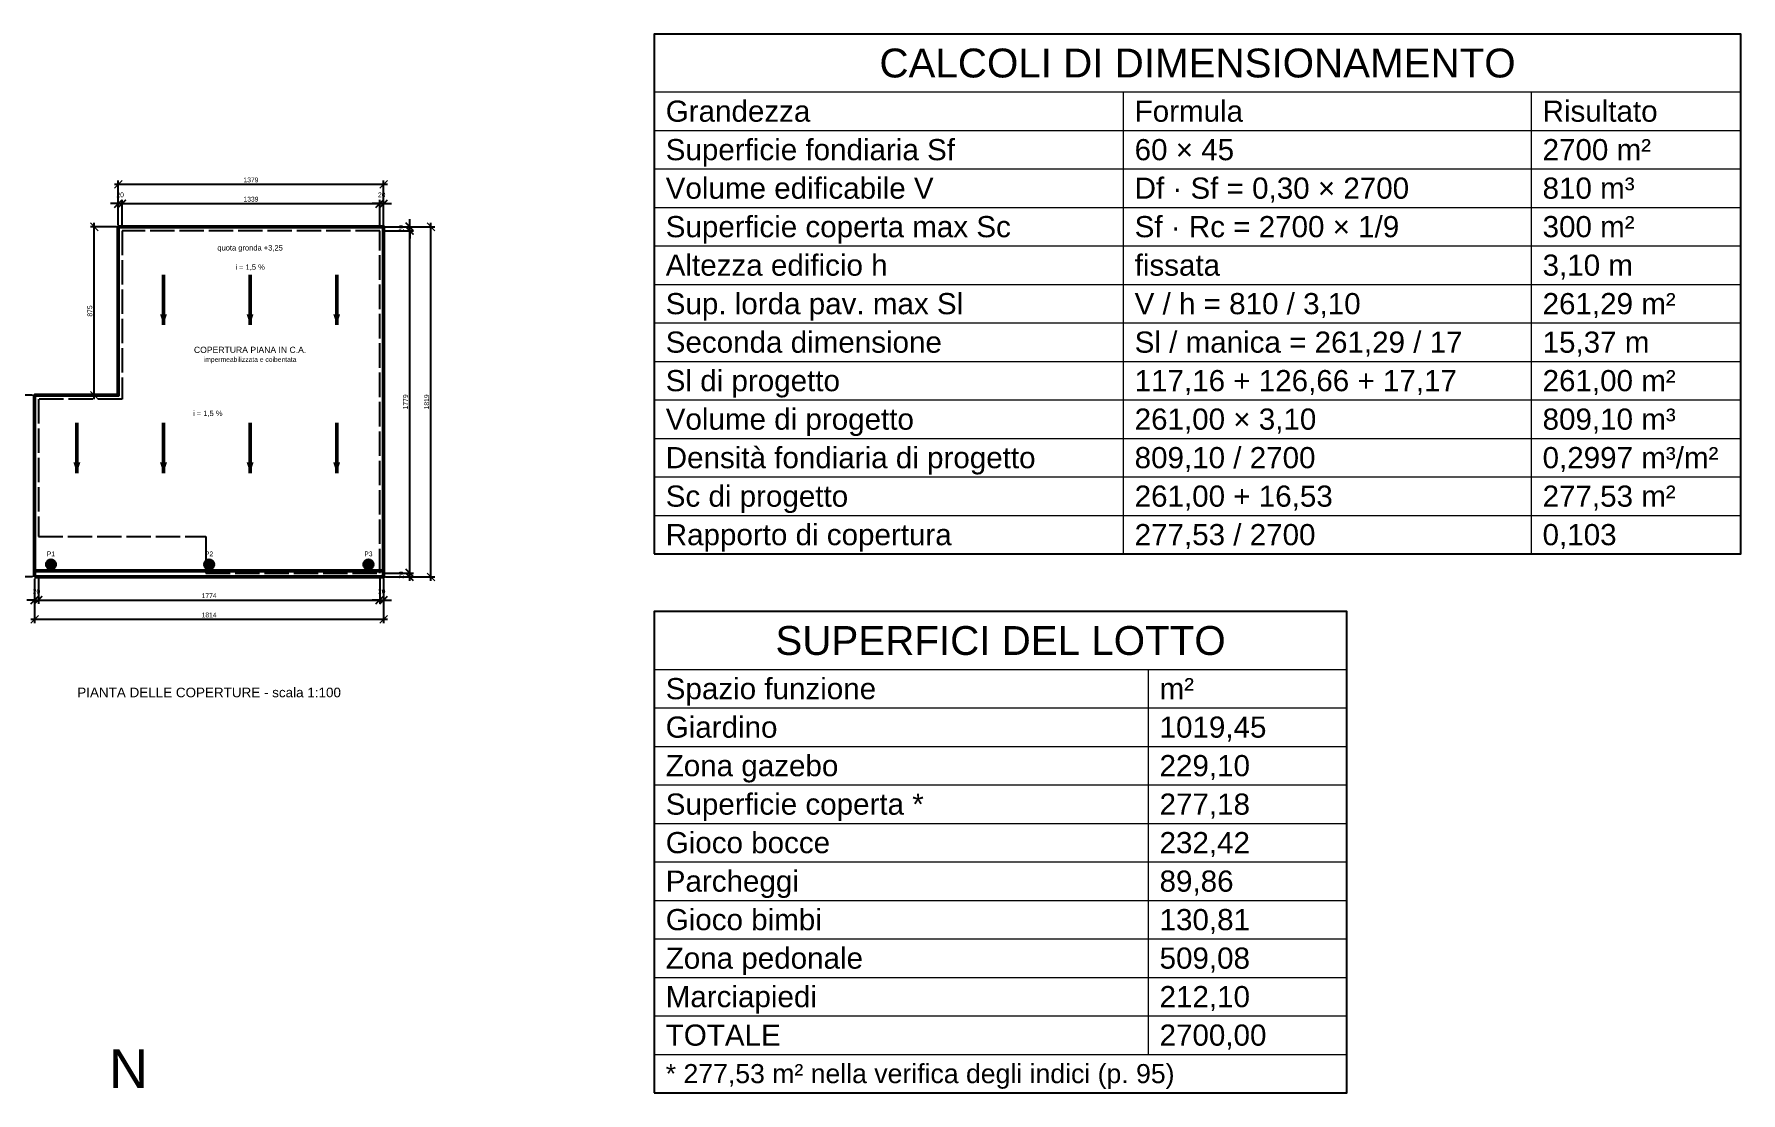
# Model space of a CAD drawing. Header units: millimetres. Extents: x 23 to 299, y 5 to 130.
# Drawn here: x 149.8 to 238.5, y 73 to 128 of the extents above; entities that cross this region are included whole.
import ezdxf
from ezdxf.enums import TextEntityAlignment as Align

# ---------------------------------------------------------------- set-up
doc = ezdxf.new("R2010")
doc.units = ezdxf.units.MM
doc.linetypes.add('DASHED', pattern=[1.524, 1.27, -0.254])
for name, color, linetype, lineweight in [('ANNOT_500', 7, 'Continuous', 13), ('COPERTURE', 7, 'Continuous', 50), ('COPERTURE_FILO', 8, 'Continuous', 25), ('LEGENDA', 7, 'Continuous', 18), ('QUOTE', 5, 'Continuous', 13), ('TESTI', 7, 'Continuous', 18)]:
    doc.layers.add(name, color=color, linetype=linetype, lineweight=lineweight)
doc.styles.add('ARIAL', font='arial.ttf')
doc.dimstyles.new('Q100', dxfattribs={"dimscale": 100, "dimtxt": 0.0025, "dimasz": 2.5, "dimexe": 0.002, "dimexo": 0.001, "dimgap": 0.001, "dimtad": 1, "dimlfac": 100, "dimtxsty": 'ARIAL', "dimtsz": 0.002, "dimcen": 2.5, "dimdle": 0.002, "dimclrd": 5, "dimclre": 5, "dimclrt": 5, "dimazin": 3, "dimtfac": 1, "dimtmove": 0, "dimatfit": 3, "dimarcsym": 0})

# ---------------------------------------------------------------- blocks, each defined once
blk = doc.blocks.new('*D171')
at = {"layer": 'Defpoints', "color": 0, "transparency": 16777216}
for p in [(149.8, 99.8), (150, 99.8), (150, 98.6)]:
    blk.add_point(p, dxfattribs=at)
at = {"layer": 'QUOTE', "color": 5, "lineweight": -2, "transparency": 16777216}
for p, q in [((149.8, 99.7), (149.8, 98.4)), ((150, 99.7), (150, 98.4)), ((149.8, 98.6), (149.4, 98.6)), ((149.6, 98.4), (150, 98.8)), ((149.8, 98.4), (150.2, 98.8)), ((149.8, 98.6), (150, 98.6)), ((150, 98.6), (150.4, 98.6))]:
    blk.add_line(p, q, dxfattribs=at)
at = {"layer": 'QUOTE', "color": 5, "transparency": 16777216, "insert": (149.9, 99.05), "char_height": 0.25, "attachment_point": 5, "style": 'ARIAL'}
blk.add_mtext('20', dxfattribs=at)
blk = doc.blocks.new('*D173')
at = {"layer": 'Defpoints', "color": 0, "transparency": 16777216}
for p in [(167.74, 99.8), (167.94, 99.8), (167.94, 98.6)]:
    blk.add_point(p, dxfattribs=at)
at = {"layer": 'QUOTE', "color": 5, "lineweight": -2, "transparency": 16777216}
for p, q in [((167.74, 99.7), (167.74, 98.4)), ((167.94, 99.7), (167.94, 98.4)), ((167.74, 98.6), (167.34, 98.6)), ((167.54, 98.4), (167.94, 98.8)), ((167.74, 98.4), (168.14, 98.8)), ((167.74, 98.6), (167.94, 98.6)), ((167.94, 98.6), (168.34, 98.6))]:
    blk.add_line(p, q, dxfattribs=at)
at = {"layer": 'QUOTE', "color": 5, "transparency": 16777216, "insert": (167.84, 99.05), "char_height": 0.25, "attachment_point": 5, "style": 'ARIAL'}
blk.add_mtext('20', dxfattribs=at)
blk = doc.blocks.new('*D175')
at = {"layer": 'Defpoints', "color": 0, "transparency": 16777216}
for p in [(167.94, 100), (167.94, 99.8), (169.3, 100)]:
    blk.add_point(p, dxfattribs=at)
at = {"layer": 'QUOTE', "color": 5, "lineweight": -2, "transparency": 16777216}
for p, q in [((168.04, 100), (169.5, 100)), ((168.04, 99.8), (169.5, 99.8)), ((169.5, 99.8), (169.1, 100.2)), ((169.5, 99.6), (169.1, 100)), ((169.3, 99.6), (169.3, 100.2))]:
    blk.add_line(p, q, dxfattribs=at)
at = {"layer": 'QUOTE', "color": 5, "transparency": 16777216, "insert": (168.85, 99.9), "char_height": 0.25, "attachment_point": 5, "rotation": 90, "style": 'ARIAL'}
blk.add_mtext('20', dxfattribs=at)
blk = doc.blocks.new('*D177')
at = {"layer": 'Defpoints', "color": 0, "transparency": 16777216}
for p in [(167.94, 117.99), (169.3, 117.99), (167.94, 117.79)]:
    blk.add_point(p, dxfattribs=at)
at = {"layer": 'QUOTE', "color": 5, "lineweight": -2, "transparency": 16777216}
for p, q in [((168.04, 117.99), (169.5, 117.99)), ((169.5, 117.79), (169.1, 118.19)), ((169.5, 117.59), (169.1, 117.99)), ((169.3, 117.99), (169.3, 118.39)), ((169.3, 117.79), (169.3, 117.99)), ((168.04, 117.79), (169.5, 117.79)), ((169.3, 117.79), (169.3, 117.39))]:
    blk.add_line(p, q, dxfattribs=at)
at = {"layer": 'QUOTE', "color": 5, "transparency": 16777216, "insert": (168.85, 117.89), "char_height": 0.25, "attachment_point": 5, "rotation": 90, "style": 'ARIAL'}
blk.add_mtext('20', dxfattribs=at)
blk = doc.blocks.new('*D181')
at = {"layer": 'Defpoints', "color": 0, "transparency": 16777216}
for p in [(154.35, 119.2), (154.15, 117.99), (154.35, 117.99)]:
    blk.add_point(p, dxfattribs=at)
at = {"layer": 'QUOTE', "color": 5, "lineweight": -2, "transparency": 16777216}
for p, q in [((154.15, 119.2), (153.75, 119.2)), ((153.95, 119), (154.35, 119.4)), ((154.15, 118.09), (154.15, 119.4)), ((154.15, 119), (154.55, 119.4)), ((154.15, 119.2), (154.35, 119.2)), ((154.35, 118.09), (154.35, 119.4)), ((154.35, 119.2), (154.75, 119.2))]:
    blk.add_line(p, q, dxfattribs=at)
at = {"layer": 'QUOTE', "color": 5, "transparency": 16777216, "insert": (154.25, 119.65), "char_height": 0.25, "attachment_point": 5, "style": 'ARIAL'}
blk.add_mtext('20', dxfattribs=at)
blk = doc.blocks.new('*D183')
at = {"layer": 'Defpoints', "color": 0, "transparency": 16777216}
for p in [(167.94, 119.2), (167.74, 117.99), (167.94, 117.99)]:
    blk.add_point(p, dxfattribs=at)
at = {"layer": 'QUOTE', "color": 5, "lineweight": -2, "transparency": 16777216}
for p, q in [((167.74, 119.2), (167.34, 119.2)), ((167.54, 119), (167.94, 119.4)), ((167.74, 118.09), (167.74, 119.4)), ((167.74, 119), (168.14, 119.4)), ((167.74, 119.2), (167.94, 119.2)), ((167.94, 118.09), (167.94, 119.4)), ((167.94, 119.2), (168.34, 119.2))]:
    blk.add_line(p, q, dxfattribs=at)
at = {"layer": 'QUOTE', "color": 5, "transparency": 16777216, "insert": (167.84, 119.65), "char_height": 0.25, "attachment_point": 5, "style": 'ARIAL'}
blk.add_mtext('20', dxfattribs=at)

msp = doc.modelspace()

# ---------------------------------------------------------------- hatches: boundary and pattern name
at = {"layer": 'COPERTURE'}
h = msp.add_hatch(color=7, dxfattribs=at)
h.dxf.hatch_style = 1
h.paths.add_polyline_path([(156.5, 112.9), (156.32, 113.45), (156.68, 113.45)])
h = msp.add_hatch(color=7, dxfattribs=at)
h.dxf.hatch_style = 1
h.paths.add_polyline_path([(161, 112.9), (160.82, 113.45), (161.18, 113.45)])
h = msp.add_hatch(color=7, dxfattribs=at)
h.dxf.hatch_style = 1
h.paths.add_polyline_path([(165.5, 112.9), (165.32, 113.45), (165.68, 113.45)])
h = msp.add_hatch(color=7, dxfattribs=at)
h.dxf.hatch_style = 1
h.paths.add_polyline_path([(152, 105.2), (151.82, 105.75), (152.18, 105.75)])
h = msp.add_hatch(color=7, dxfattribs=at)
h.dxf.hatch_style = 1
h.paths.add_polyline_path([(156.5, 105.2), (156.32, 105.75), (156.68, 105.75)])
h = msp.add_hatch(color=7, dxfattribs=at)
h.dxf.hatch_style = 1
h.paths.add_polyline_path([(161, 105.2), (160.82, 105.75), (161.18, 105.75)])
h = msp.add_hatch(color=7, dxfattribs=at)
h.dxf.hatch_style = 1
h.paths.add_polyline_path([(165.5, 105.2), (165.32, 105.75), (165.68, 105.75)])

# ---------------------------------------------------------------- linework, layer by layer
at = {"layer": 'COPERTURE', "color": 7}
for p, q in [((156.5, 115.5), (156.5, 112.9)), ((161, 115.5), (161, 112.9)), ((165.5, 115.5), (165.5, 112.9)), ((152, 107.8), (152, 105.2)), ((156.5, 107.8), (156.5, 105.2)), ((161, 107.8), (161, 105.2)), ((165.5, 107.8), (165.5, 105.2)), ((150.35, 100.45), (150.95, 100.45)), ((150.65, 100.15), (150.65, 100.75)), ((158.57, 100.45), (159.17, 100.45)), ((158.87, 100.15), (158.87, 100.75)), ((166.85, 100.45), (167.45, 100.45)), ((167.15, 100.15), (167.15, 100.75))]:
    msp.add_line(p, q, dxfattribs=at)
for points in [[(149.8, 99.8), (149.8, 109.24), (154.15, 109.24), (154.15, 117.99), (167.94, 117.99), (167.94, 99.8)], [(149.8, 99.8), (167.94, 99.8), (167.94, 100.12), (149.8, 100.12)]]:
    msp.add_lwpolyline(points, close=True, dxfattribs=at)
for centre in [(150.65, 100.45), (158.87, 100.45), (167.15, 100.45)]:
    msp.add_circle(centre, 0.22, dxfattribs=at)
at = {"layer": 'COPERTURE_FILO', "color": 8, "linetype": 'DASHED'}
msp.add_lwpolyline([(158.7, 100), (167.74, 100), (167.74, 117.79), (154.35, 117.79), (154.35, 109.04), (150, 109.04), (150, 101.9), (158.7, 101.9)], close=True, dxfattribs=at)
at = {"layer": 'LEGENDA', "color": 7}
for p, q in [((182, 125), (238.472, 125)), ((206.368, 125), (206.368, 101)), ((227.568, 125), (227.568, 101)), ((182, 123), (238.472, 123)), ((182, 121), (238.472, 121)), ((182, 119), (238.472, 119)), ((182, 117), (238.472, 117)), ((182, 115), (238.472, 115)), ((182, 113), (238.472, 113)), ((182, 111), (238.472, 111)), ((182, 109), (238.472, 109)), ((182, 107), (238.472, 107)), ((182, 105), (238.472, 105)), ((182, 103), (238.472, 103)), ((182, 95), (218, 95)), ((207.66325, 95), (207.66325, 75)), ((182, 93), (218, 93)), ((182, 91), (218, 91)), ((182, 89), (218, 89)), ((182, 87), (218, 87)), ((182, 85), (218, 85)), ((182, 83), (218, 83)), ((182, 81), (218, 81)), ((182, 79), (218, 79)), ((182, 77), (218, 77)), ((182, 75), (218, 75))]:
    msp.add_line(p, q, dxfattribs=at)
at = {"layer": 'LEGENDA', "color": 7, "lineweight": 25}
for points in [[(182, 101), (238.472, 101), (238.472, 128), (182, 128)], [(182, 73), (218, 73), (218, 98), (182, 98)]]:
    msp.add_lwpolyline(points, close=True, dxfattribs=at)

# ---------------------------------------------------------------- texts
at = {"layer": 'ANNOT_500', "style": 'ARIAL'}
msp.add_text('N', height=2, dxfattribs=at).set_placement((154.68, 74.26), align=Align.MIDDLE_CENTER)
at = {"layer": 'TESTI', "style": 'ARIAL'}
for s, height, p in [('CALCOLI DI DIMENSIONAMENTO', 1.5, (210.236, 126.5)), ('quota gronda +3,25', 0.28, (161, 116.9)), ('i = 1,5 %', 0.28, (161, 115.9)), ('COPERTURA PIANA IN C.A.', 0.32, (161, 111.6)), ('impermeabilizzata e coibentata', 0.25, (161, 111.1)), ('i = 1,5 %', 0.28, (158.8, 108.3)), ('P1', 0.25, (150.65, 101)), ('P2', 0.25, (158.87, 101)), ('P3', 0.25, (167.15, 101)), ('SUPERFICI DEL LOTTO', 1.5, (200, 96.5)), ('PIANTA DELLE COPERTURE - scala 1:100', 0.5, (158.87, 93.8))]:
    msp.add_text(s, height=height, dxfattribs=at).set_placement(p, align=Align.MIDDLE_CENTER)
for s, height, p in [('Grandezza', 1.1, (182.6, 124)), ('Formula', 1.1, (206.968, 124)), ('Risultato', 1.1, (228.168, 124)), ('Superficie fondiaria Sf', 1.1, (182.6, 122)), ('60 × 45', 1.1, (206.968, 122)), ('2700 m²', 1.1, (228.168, 122)), ('Volume edificabile V', 1.1, (182.6, 120)), ('Df · Sf = 0,30 × 2700', 1.1, (206.968, 120)), ('810 m³', 1.1, (228.168, 120)), ('Superficie coperta max Sc', 1.1, (182.6, 118)), ('Sf · Rc = 2700 × 1/9', 1.1, (206.968, 118)), ('300 m²', 1.1, (228.168, 118)), ('Altezza edificio h', 1.1, (182.6, 116)), ('fissata', 1.1, (206.968, 116)), ('3,10 m', 1.1, (228.168, 116)), ('Sup. lorda pav. max Sl', 1.1, (182.6, 114)), ('V / h = 810 / 3,10', 1.1, (206.968, 114)), ('261,29 m²', 1.1, (228.168, 114)), ('Seconda dimensione', 1.1, (182.6, 112)), ('Sl / manica = 261,29 / 17', 1.1, (206.968, 112)), ('15,37 m', 1.1, (228.168, 112)), ('Sl di progetto', 1.1, (182.6, 110)), ('117,16 + 126,66 + 17,17', 1.1, (206.968, 110)), ('261,00 m²', 1.1, (228.168, 110)), ('Volume di progetto', 1.1, (182.6, 108)), ('261,00 × 3,10', 1.1, (206.968, 108)), ('809,10 m³', 1.1, (228.168, 108)), ('Densità fondiaria di progetto', 1.1, (182.6, 106)), ('809,10 / 2700', 1.1, (206.968, 106)), ('0,2997 m³/m²', 1.1, (228.168, 106)), ('Sc di progetto', 1.1, (182.6, 104)), ('261,00 + 16,53', 1.1, (206.968, 104)), ('277,53 m²', 1.1, (228.168, 104)), ('Rapporto di copertura', 1.1, (182.6, 102)), ('277,53 / 2700', 1.1, (206.968, 102)), ('0,103', 1.1, (228.168, 102)), ('Spazio funzione', 1.1, (182.6, 94)), ('m²', 1.1, (208.26325, 94)), ('Giardino', 1.1, (182.6, 92)), ('1019,45', 1.1, (208.26325, 92)), ('Zona gazebo', 1.1, (182.6, 90)), ('229,10', 1.1, (208.26325, 90)), ('Superficie coperta *', 1.1, (182.6, 88)), ('277,18', 1.1, (208.26325, 88)), ('Gioco bocce', 1.1, (182.6, 86)), ('232,42', 1.1, (208.26325, 86)), ('Parcheggi', 1.1, (182.6, 84)), ('89,86', 1.1, (208.26325, 84)), ('Gioco bimbi', 1.1, (182.6, 82)), ('130,81', 1.1, (208.26325, 82)), ('Zona pedonale', 1.1, (182.6, 80)), ('509,08', 1.1, (208.26325, 80)), ('Marciapiedi', 1.1, (182.6, 78)), ('212,10', 1.1, (208.26325, 78)), ('TOTALE', 1.1, (182.6, 76)), ('2700,00', 1.1, (208.26325, 76)), ('* 277,53 m² nella verifica degli indici (p. 95)', 0.99, (182.6, 74))]:
    msp.add_text(s, height=height, dxfattribs=at).set_placement(p, align=Align.MIDDLE_LEFT)

# ---------------------------------------------------------------- dimensions: what is measured, and where the dimension line sits
at = {"layer": 'QUOTE'}
for base, p1, p2, picture, middle in [((154.35, 119.2), (154.15, 117.99), (154.35, 117.99), '*D181', (154.25, 119.65)), ((167.94, 119.2), (167.74, 117.99), (167.94, 117.99), '*D183', (167.84, 119.65)), ((150, 98.6), (149.8, 99.8), (150, 99.8), '*D171', (149.9, 99.05)), ((167.94, 98.6), (167.74, 99.8), (167.94, 99.8), '*D173', (167.84, 99.05))]:
    dim = msp.add_linear_dim(base=base, p1=p1, p2=p2, dimstyle='Q100', override={"dimtmove": 2}, dxfattribs=at)
    dim.commit()
    dim.dimension.update_dxf_attribs({"geometry": picture, "text_midpoint": middle, "dimtype": 160})
for base, p1, p2 in [((154.15, 120.2), (154.15, 117.99), (167.94, 117.99)), ((154.35, 119.2), (154.35, 117.99), (167.74, 117.99)), ((149.8, 97.6), (149.8, 99.8), (167.94, 99.8)), ((150, 98.6), (150, 99.8), (167.74, 99.8))]:
    msp.add_linear_dim(base=base, p1=p1, p2=p2, dimstyle='Q100', dxfattribs=at).render()
for base, p1, p2 in [((152.9, 109.24), (154.15, 109.24), (154.15, 117.99)), ((170.4, 99.8), (167.94, 99.8), (167.94, 117.99)), ((169.3, 100), (167.94, 100), (167.94, 117.79)), ((148.6, 99.8), (149.8, 99.8), (149.8, 109.24))]:
    msp.add_linear_dim(base=base, p1=p1, p2=p2, angle=90, dimstyle='Q100', dxfattribs=at).render()
for base, p1, p2, picture, middle in [((169.3, 117.99), (167.94, 117.79), (167.94, 117.99), '*D177', (168.85, 117.89)), ((169.3, 100), (167.94, 99.8), (167.94, 100), '*D175', (168.85, 99.9))]:
    dim = msp.add_linear_dim(base=base, p1=p1, p2=p2, angle=90, dimstyle='Q100', override={"dimtmove": 2}, dxfattribs=at)
    dim.commit()
    dim.dimension.update_dxf_attribs({"geometry": picture, "text_midpoint": middle, "dimtype": 160})

doc.saveas('drawing.dxf')
